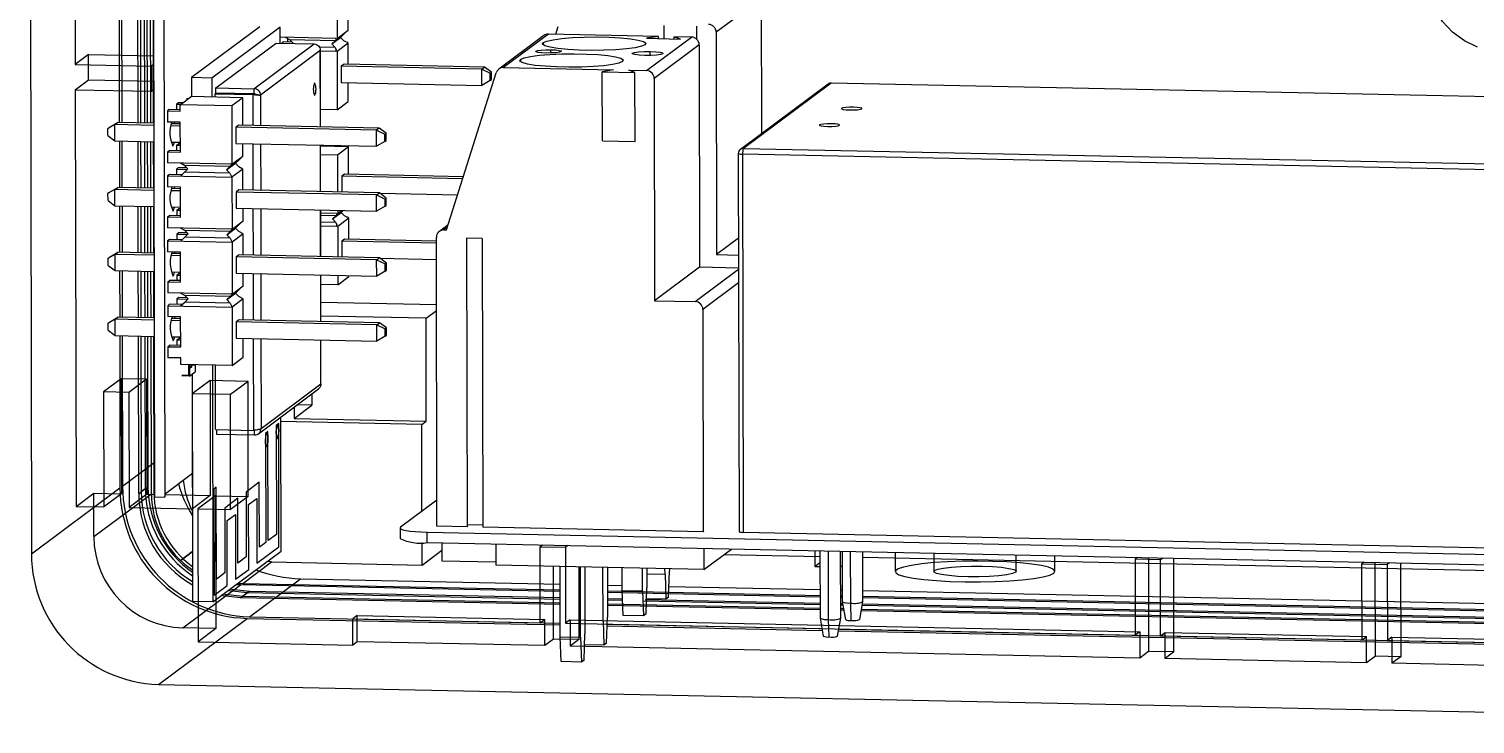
# Model space of a CAD drawing. Header units: millimetres. Extents: x -31.6 to 57.8, y -29 to 41.1.
# Drawn here: x -31.6 to 24.6, y -29 to -2 of the extents above; entities that cross this region are included whole.
import ezdxf

# ---------------------------------------------------------------- set-up
doc = ezdxf.new("R2010")
doc.units = ezdxf.units.MM

msp = doc.modelspace()

# ---------------------------------------------------------------- linework, layer by layer
at = {"color": 7, "linetype": 'Continuous', "lineweight": 25}
for p, q in [((-26.817, 35.33), (-26.716, -20.155)), ((-26.411, 35.321), (-26.311, -20.163)), ((-28.151, 34.723), (-28.078, -5.632)), ((-28.052, 34.787), (-27.979, -5.634)), ((-27.351, -5.647), (-27.423, 34.511)), ((-27.324, 34.574), (-27.252, -5.649)), ((-27.093, -5.652), (-27.165, 34.703)), ((-27.067, 34.766), (-26.994, -5.654)), ((-26.858, -5.657), (-26.931, 34.5)), ((-26.832, 34.564), (-26.759, -5.659)), ((-31.588, 32.162), (-31.489, -22.374)), ((-29.801, 4.064), (-29.788, -3.377)), ((-19.627, -0.1), (-19.623, -2.367)), ((-3.153, -0.825), (-4.9, -2.127)), ((-3.153, -0.825), (-3.144, -6.064)), ((-19.195, -2.048), (-19.196, -1.561)), ((-22.623, -1.916), (-25.27, -3.888)), ((-21.835, -1.932), (-24.482, -3.905)), ((-21.834, -2.547), (-21.835, -1.932)), ((-19.623, -2.367), (-19.195, -2.048)), ((-19.488, -2.327), (-19.36, -2.201)), ((-19.36, -2.201), (-19.263, -2.111)), ((-19.245, -2.098), (-19.263, -2.111)), ((-19.245, -2.098), (-19.195, -2.048)), ((-11.418, -2.199), (-13.164, -3.5)), ((-7.146, -2.288), (-11.418, -2.199)), ((-11.133, -2.205), (-11.039, -1.909)), ((-6.918, -2.374), (-6.919, -1.866)), ((-5.648, -2.405), (-5.649, -1.893)), ((-4.9, -2.127), (-4.884, -10.753)), ((-24.326, -4.285), (-21.989, -2.544)), ((-22.849, -4.316), (-20.511, -2.574)), ((-21.989, -2.544), (-20.511, -2.574)), ((-19.673, -2.366), (-21.835, -2.321)), ((-21.696, -2.5), (-21.761, -2.548)), ((-21.372, -2.507), (-21.696, -2.5)), ((-21.459, -2.418), (-21.625, -2.325)), ((-21.53, -2.503), (-21.53, -2.378)), ((-19.701, -2.455), (-21.459, -2.418)), ((-21.33, -2.55), (-21.459, -2.418)), ((-21.338, -2.557), (-21.33, -2.55)), ((-19.7, -2.713), (-20.313, -2.7)), ((-20.264, -5.795), (-20.27, -2.776)), ((-19.829, -2.581), (-19.488, -2.327)), ((-19.701, -2.455), (-19.829, -2.581)), ((-19.829, -2.581), (-19.7, -2.713)), ((-19.655, -2.403), (-19.701, -2.455)), ((-19.7, -2.713), (-19.654, -2.806)), ((-19.673, -2.366), (-19.673, -2.416)), ((-19.623, -2.367), (-19.673, -2.416)), ((-19.655, -2.403), (-19.673, -2.416)), ((-19.672, -2.819), (-19.654, -2.806)), ((-19.194, -2.552), (-19.622, -2.871)), ((-19.36, -2.459), (-19.488, -2.327)), ((-19.262, -2.514), (-19.36, -2.459)), ((-19.262, -2.514), (-19.244, -2.501)), ((-19.194, -2.552), (-19.244, -2.501)), ((-19.193, -3.367), (-19.194, -2.552)), ((-11.597, -2.256), (-13.343, -3.557)), ((-11.622, -2.529), (-11.622, -2.619)), ((-11.322, -2.932), (-11.322, -2.804)), ((-7.146, -2.288), (-7.607, -2.36)), ((-7.607, -2.36), (-6.287, -2.388)), ((-7.602, -3.616), (-5.856, -2.315)), ((-5.56, -2.619), (-7.306, -3.92)), ((-7.146, -2.37), (-7.146, -2.288)), ((-5.856, -2.315), (-6.535, -2.301)), ((-6.287, -2.388), (-6.535, -2.301)), ((-6.535, -2.382), (-6.535, -2.301)), ((-5.56, -2.619), (-5.544, -11.245)), ((-29.272, -2.993), (-29.788, -3.377)), ((-29.272, -2.993), (-26.747, -3.045)), ((-29.271, -3.984), (-29.272, -2.993)), ((-20.273, -2.834), (-22.593, -4.563)), ((-20.268, -5.795), (-20.273, -2.834)), ((-19.672, -2.87), (-20.269, -2.857)), ((-19.672, -2.819), (-19.622, -2.871)), ((-19.672, -2.819), (-19.672, -2.87)), ((-19.622, -2.871), (-19.618, -5.137)), ((-19.352, -3.363), (-19.461, -3.445)), ((-13.897, -3.477), (-19.352, -3.363)), ((-12.495, -3.18), (-12.495, -3.27)), ((-7.463, -3.025), (-7.463, -2.871)), ((-29.788, -3.377), (-26.833, -3.438)), ((-26.747, -3.374), (-26.833, -3.438)), ((-26.833, -3.438), (-26.831, -4.43)), ((-24.482, -3.905), (-25.27, -3.888)), ((-25.27, -3.888), (-25.269, -4.624)), ((-24.482, -3.905), (-24.481, -4.64)), ((-14.006, -3.558), (-19.461, -3.445)), ((-19.461, -3.445), (-19.46, -4.074)), ((-15.373, -9.8), (-13.445, -3.702)), ((-14.006, -3.558), (-13.897, -3.477)), ((-14.006, -3.558), (-13.676, -3.717)), ((-14.005, -4.188), (-14.006, -3.558)), ((-13.627, -3.68), (-13.897, -3.477)), ((-13.676, -3.717), (-13.627, -3.68)), ((-13.675, -3.997), (-13.676, -3.717)), ((-13.626, -3.961), (-13.627, -3.68)), ((-13.164, -3.5), (-8.883, -3.59)), ((-8.883, -3.59), (-9.326, -3.659)), ((-9.326, -3.659), (-8.055, -3.686)), ((-9.321, -6.337), (-9.326, -3.659)), ((-8.291, -3.602), (-7.602, -3.616)), ((-8.055, -3.686), (-8.291, -3.602)), ((-8.05, -6.363), (-8.055, -3.686)), ((-7.306, -3.92), (-7.29, -12.546)), ((-29.271, -3.984), (-29.786, -4.368)), ((-29.786, -4.368), (-29.757, -20.527)), ((-26.831, -4.43), (-29.786, -4.368)), ((-26.746, -4.037), (-29.271, -3.984)), ((-26.745, -4.366), (-26.831, -4.43)), ((-24.326, -4.484), (-24.36, -4.51)), ((-24.326, -4.285), (-22.849, -4.316)), ((-24.326, -4.484), (-24.326, -4.285)), ((-22.848, -4.515), (-24.326, -4.484)), ((-22.848, -4.514), (-24.326, -4.484)), ((-22.849, -4.316), (-22.848, -4.514)), ((-19.46, -4.074), (-14.005, -4.188)), ((-19.19, -4.819), (-19.191, -4.08)), ((-13.675, -3.997), (-14.005, -4.188)), ((-13.675, -3.997), (-13.626, -3.961)), ((-0.557, -4.136), (-3.96, -6.672)), ((-0.438, -4.098), (-3.841, -6.634)), ((-0.433, -4.096), (-0.438, -4.098)), ((32.662, -4.788), (-0.438, -4.098)), ((32.667, -4.787), (-0.433, -4.096)), ((-25.784, -4.862), (-25.858, -4.917)), ((-25.858, -4.917), (-25.682, -4.921)), ((-25.858, -4.917), (-25.857, -5.131)), ((-25.608, -4.865), (-25.784, -4.862)), ((-25.711, -4.942), (-25.284, -4.623)), ((-23.71, -4.984), (-25.711, -4.942)), ((-25.711, -5.191), (-25.711, -4.942)), ((-25.397, -4.708), (-25.466, -4.706)), ((-23.282, -4.665), (-25.284, -4.623)), ((-24.36, -4.51), (-22.883, -4.541)), ((-24.36, -4.643), (-24.36, -4.51)), ((-23.282, -4.665), (-23.71, -4.984)), ((-23.71, -4.984), (-23.705, -7.251)), ((-23.28, -5.732), (-23.282, -4.665)), ((-22.883, -4.541), (-22.848, -4.515)), ((-22.881, -5.74), (-22.883, -4.541)), ((-22.645, -4.562), (-22.593, -4.563)), ((-22.593, -4.563), (-22.591, -5.746)), ((-19.618, -5.137), (-19.19, -4.819)), ((-26.137, -5.125), (-26.211, -5.181)), ((-26.211, -5.181), (-26.211, -5.609)), ((-26.211, -5.181), (-25.711, -5.191)), ((-25.71, -5.619), (-26.211, -5.609)), ((-25.711, -5.134), (-26.137, -5.125)), ((-19.618, -5.137), (-20.265, -5.124)), ((-28.253, -5.712), (-28.522, -5.857)), ((-28.522, -5.857), (-28.474, -5.821)), ((-28.522, -6.138), (-28.522, -5.857)), ((-28.522, -6.138), (-28.252, -6.341)), ((-28.474, -5.821), (-28.144, -5.63)), ((-28.253, -5.712), (-28.144, -5.63)), ((-26.742, -5.743), (-28.253, -5.712)), ((-28.252, -6.341), (-28.253, -5.712)), ((-26.743, -5.659), (-28.144, -5.63)), ((-25.71, -5.765), (-26.063, -5.757)), ((-25.71, -5.681), (-26.05, -5.674)), ((-25.708, -6.784), (-25.71, -5.619)), ((-23.439, -5.728), (-23.549, -5.81)), ((-18.094, -5.923), (-23.549, -5.81)), ((-23.549, -5.81), (-23.547, -6.439)), ((-17.985, -5.842), (-23.439, -5.728)), ((-17.985, -5.842), (-18.094, -5.923)), ((-18.094, -5.923), (-17.763, -6.082)), ((-18.093, -6.553), (-18.094, -5.923)), ((-17.714, -6.045), (-17.985, -5.842)), ((-17.763, -6.082), (-17.714, -6.045)), ((-17.762, -6.362), (-17.763, -6.082)), ((-17.714, -6.326), (-17.714, -6.045)), ((-28.252, -6.341), (-26.741, -6.373)), ((-28.076, -6.345), (-28.073, -8.15)), ((-27.978, -6.347), (-27.974, -8.152)), ((-27.346, -8.165), (-27.349, -6.36)), ((-27.251, -6.362), (-27.247, -8.167)), ((-27.088, -8.171), (-27.091, -6.365)), ((-26.992, -6.368), (-26.989, -8.173)), ((-26.854, -8.176), (-26.857, -6.37)), ((-26.758, -6.372), (-26.755, -8.178)), ((-26.208, -6.773), (-26.134, -6.718)), ((-25.708, -6.727), (-26.134, -6.718)), ((-26.065, -6.387), (-25.709, -6.394)), ((-26.018, -6.537), (-25.995, -6.537)), ((-25.855, -6.51), (-25.781, -6.455)), ((-25.855, -6.51), (-25.709, -6.513)), ((-25.855, -6.51), (-25.854, -6.724)), ((-25.709, -6.456), (-25.781, -6.455)), ((-23.547, -6.439), (-18.093, -6.553)), ((-23.278, -6.932), (-23.279, -6.445)), ((-22.876, -8.259), (-22.879, -6.453)), ((-22.59, -6.459), (-22.587, -8.265)), ((-20.263, -8.313), (-20.267, -6.508)), ((-20.26, -8.313), (-20.263, -6.508)), ((-19.174, -6.572), (-20.263, -6.549)), ((-19.174, -6.572), (-19.601, -6.891)), ((-19.172, -7.638), (-19.174, -6.572)), ((-17.762, -6.362), (-18.093, -6.553)), ((-17.762, -6.362), (-17.714, -6.326)), ((-9.321, -6.337), (-8.05, -6.363)), ((-3.841, -6.634), (29.259, -7.324)), ((-26.208, -6.773), (-26.208, -7.199)), ((-26.208, -6.773), (-25.708, -6.784)), ((-23.705, -7.251), (-26.208, -7.199)), ((-25.541, -7.302), (-25.707, -7.209)), ((-23.912, -7.465), (-23.571, -7.211)), ((-23.705, -7.251), (-23.784, -7.338)), ((-23.705, -7.251), (-23.278, -6.932)), ((-23.571, -7.211), (-23.443, -7.085)), ((-23.443, -7.343), (-23.571, -7.211)), ((-23.443, -7.085), (-23.278, -6.932)), ((-19.601, -6.891), (-20.262, -6.877)), ((-19.601, -6.891), (-19.599, -8.327)), ((-4.04, -6.833), (-4.014, -21.508)), ((29.225, -7.548), (-3.875, -6.858)), ((-3.875, -6.858), (-3.848, -21.533)), ((-26.133, -7.647), (-26.207, -7.702)), ((-26.207, -7.702), (-23.705, -7.754)), ((-26.207, -7.702), (-26.206, -8.127)), ((-25.646, -7.657), (-26.133, -7.647)), ((-25.779, -7.383), (-25.853, -7.439)), ((-25.853, -7.439), (-25.427, -7.448)), ((-25.853, -7.439), (-25.853, -7.653)), ((-25.455, -7.39), (-25.779, -7.383)), ((-25.706, -7.713), (-25.541, -7.56)), ((-23.784, -7.338), (-25.541, -7.302)), ((-25.413, -7.433), (-25.541, -7.302)), ((-25.541, -7.56), (-25.413, -7.433)), ((-23.783, -7.596), (-25.541, -7.56)), ((-23.784, -7.338), (-23.912, -7.465)), ((-23.912, -7.465), (-23.783, -7.596)), ((-23.783, -7.596), (-23.705, -7.754)), ((-23.277, -7.436), (-23.705, -7.754)), ((-23.705, -7.754), (-23.701, -9.769)), ((-23.277, -7.436), (-23.443, -7.343)), ((-23.275, -8.25), (-23.277, -7.436)), ((-19.331, -7.635), (-19.44, -7.716)), ((-14.745, -7.814), (-19.44, -7.716)), ((-19.44, -7.716), (-19.439, -8.33)), ((-14.719, -7.731), (-19.331, -7.635)), ((-28.248, -8.23), (-28.518, -8.376)), ((-28.518, -8.376), (-28.469, -8.34)), ((-28.517, -8.656), (-28.518, -8.376)), ((-28.469, -8.34), (-28.139, -8.149)), ((-28.248, -8.23), (-28.139, -8.149)), ((-26.738, -8.262), (-28.248, -8.23)), ((-28.247, -8.86), (-28.248, -8.23)), ((-26.738, -8.178), (-28.139, -8.149)), ((-25.706, -8.138), (-26.206, -8.127)), ((-25.705, -8.283), (-26.059, -8.276)), ((-25.705, -8.2), (-26.046, -8.192)), ((-25.703, -9.302), (-25.706, -8.138)), ((-23.435, -8.247), (-23.544, -8.328)), ((-18.089, -8.442), (-23.544, -8.328)), ((-23.544, -8.328), (-23.543, -8.958)), ((-17.98, -8.361), (-23.435, -8.247)), ((-18.089, -8.442), (-17.98, -8.361)), ((-17.71, -8.564), (-17.98, -8.361)), ((-17.959, -8.377), (-14.943, -8.44)), ((-28.517, -8.656), (-28.247, -8.86)), ((-28.247, -8.86), (-26.737, -8.891)), ((-28.072, -8.863), (-28.069, -10.669)), ((-27.973, -8.865), (-27.97, -10.671)), ((-27.342, -10.684), (-27.345, -8.879)), ((-27.246, -8.881), (-27.243, -10.686)), ((-27.084, -10.689), (-27.087, -8.884)), ((-26.988, -8.886), (-26.985, -10.691)), ((-26.849, -10.694), (-26.852, -8.889)), ((-26.754, -8.891), (-26.75, -10.696)), ((-26.061, -8.905), (-25.704, -8.913)), ((-25.85, -9.028), (-25.776, -8.973)), ((-25.704, -8.975), (-25.776, -8.973)), ((-23.543, -8.958), (-18.088, -9.072)), ((-23.273, -9.45), (-23.274, -8.964)), ((-22.872, -10.777), (-22.875, -8.972)), ((-22.585, -8.978), (-22.582, -10.783)), ((-18.089, -8.442), (-17.758, -8.6)), ((-18.088, -9.072), (-18.089, -8.442)), ((-17.758, -8.881), (-18.088, -9.072)), ((-17.758, -8.6), (-17.71, -8.564)), ((-17.758, -8.881), (-17.758, -8.6)), ((-17.758, -8.881), (-17.709, -8.845)), ((-17.709, -8.845), (-17.71, -8.564)), ((-26.204, -9.292), (-26.13, -9.237)), ((-26.204, -9.292), (-26.203, -9.717)), ((-26.204, -9.292), (-25.703, -9.302)), ((-25.704, -9.246), (-26.13, -9.237)), ((-26.013, -9.055), (-25.99, -9.056)), ((-25.85, -9.028), (-25.704, -9.032)), ((-25.85, -9.028), (-25.85, -9.243)), ((-23.701, -9.769), (-23.273, -9.45)), ((-23.439, -9.603), (-23.273, -9.45)), ((-20.259, -10.832), (-20.262, -9.026)), ((-20.255, -10.832), (-20.258, -9.026)), ((-19.647, -9.156), (-20.258, -9.144)), ((-19.676, -9.245), (-20.258, -9.233)), ((-19.675, -9.503), (-20.258, -9.491)), ((-19.804, -9.371), (-19.463, -9.118)), ((-19.676, -9.245), (-19.804, -9.371)), ((-19.804, -9.371), (-19.675, -9.503)), ((-19.629, -9.193), (-19.676, -9.245)), ((-19.675, -9.503), (-19.629, -9.596)), ((-19.647, -9.156), (-19.647, -9.207)), ((-19.597, -9.157), (-19.647, -9.207)), ((-19.629, -9.193), (-19.647, -9.207)), ((-19.598, -9.04), (-19.597, -9.157)), ((-19.597, -9.157), (-19.444, -9.043)), ((-19.169, -9.342), (-19.596, -9.661)), ((-19.463, -9.118), (-19.389, -9.045)), ((-19.335, -9.249), (-19.463, -9.118)), ((-19.237, -9.304), (-19.335, -9.249)), ((-19.237, -9.304), (-19.219, -9.291)), ((-19.169, -9.342), (-19.219, -9.291)), ((-19.167, -10.157), (-19.169, -9.342)), ((-23.701, -9.769), (-26.203, -9.717)), ((-25.774, -9.902), (-25.849, -9.957)), ((-25.849, -9.957), (-25.423, -9.966)), ((-25.849, -9.957), (-25.848, -10.171)), ((-25.451, -9.909), (-25.774, -9.902)), ((-25.537, -9.82), (-25.703, -9.727)), ((-25.702, -10.231), (-25.536, -10.078)), ((-23.779, -9.857), (-25.537, -9.82)), ((-25.408, -9.952), (-25.537, -9.82)), ((-25.536, -10.078), (-25.408, -9.952)), ((-23.779, -10.115), (-25.536, -10.078)), ((-23.907, -9.983), (-23.567, -9.73)), ((-23.779, -9.857), (-23.907, -9.983)), ((-23.907, -9.983), (-23.779, -10.115)), ((-23.701, -9.769), (-23.779, -9.857)), ((-23.272, -9.954), (-23.7, -10.273)), ((-23.567, -9.73), (-23.439, -9.603)), ((-23.438, -9.861), (-23.567, -9.73)), ((-23.272, -9.954), (-23.438, -9.861)), ((-23.271, -10.769), (-23.272, -9.954)), ((-19.647, -9.66), (-20.257, -9.647)), ((-19.647, -9.61), (-19.629, -9.596)), ((-19.647, -9.61), (-19.596, -9.661)), ((-19.647, -9.61), (-19.647, -9.66)), ((-19.596, -9.661), (-19.594, -10.845)), ((-15.746, -21.294), (-15.766, -10.089)), ((-15.31, -9.601), (-15.65, -9.855)), ((-15.342, -9.701), (-15.471, -9.798)), ((-15.471, -9.798), (-15.373, -9.8)), ((-28.465, -10.858), (-28.134, -10.667)), ((-28.244, -10.749), (-28.134, -10.667)), ((-26.733, -10.697), (-28.134, -10.667)), ((-26.128, -10.165), (-26.202, -10.221)), ((-26.202, -10.221), (-23.7, -10.273)), ((-26.202, -10.221), (-26.201, -10.646)), ((-25.701, -10.656), (-26.201, -10.646)), ((-25.642, -10.176), (-26.128, -10.165)), ((-25.699, -11.821), (-25.701, -10.656)), ((-23.779, -10.115), (-23.7, -10.273)), ((-23.7, -10.273), (-23.696, -12.288)), ((-19.327, -10.154), (-19.436, -10.235)), ((-15.766, -10.311), (-19.436, -10.235)), ((-19.436, -10.235), (-19.435, -10.849)), ((-15.766, -10.228), (-19.327, -10.154)), ((-13.983, -10.126), (-14.594, -10.114)), ((-14.594, -10.114), (-14.574, -21.318)), ((-13.983, -10.126), (-13.963, -21.331)), ((-4.034, -10.12), (-4.884, -10.753)), ((-28.244, -10.749), (-28.513, -10.894)), ((-28.513, -10.894), (-28.465, -10.858)), ((-28.513, -11.175), (-28.513, -10.894)), ((-28.513, -11.175), (-28.242, -11.378)), ((-26.733, -10.78), (-28.244, -10.749)), ((-28.242, -11.378), (-28.244, -10.749)), ((-25.701, -10.802), (-26.054, -10.794)), ((-25.701, -10.718), (-26.041, -10.711)), ((-23.43, -10.765), (-23.539, -10.847)), ((-18.085, -10.961), (-23.539, -10.847)), ((-23.539, -10.847), (-23.538, -11.476)), ((-17.976, -10.879), (-23.43, -10.765)), ((-18.085, -10.961), (-17.976, -10.879)), ((-18.085, -10.961), (-17.754, -11.119)), ((-18.084, -11.59), (-18.085, -10.961)), ((-17.705, -11.083), (-17.976, -10.879)), ((-17.954, -10.895), (-15.765, -10.941)), ((-17.754, -11.119), (-17.705, -11.083)), ((-17.753, -11.399), (-17.754, -11.119)), ((-17.705, -11.363), (-17.705, -11.083)), ((-4.884, -10.753), (-4.033, -10.771)), ((-28.242, -11.378), (-26.732, -11.41)), ((-28.067, -11.382), (-28.064, -13.187)), ((-27.969, -11.384), (-27.965, -13.189)), ((-27.337, -13.202), (-27.34, -11.397)), ((-27.242, -11.399), (-27.238, -13.204)), ((-27.079, -13.208), (-27.082, -11.403)), ((-26.983, -11.405), (-26.98, -13.21)), ((-26.845, -13.213), (-26.848, -11.407)), ((-26.749, -11.409), (-26.746, -13.215)), ((-26.199, -11.811), (-26.125, -11.755)), ((-25.699, -11.764), (-26.125, -11.755)), ((-26.056, -11.424), (-25.7, -11.431)), ((-26.009, -11.574), (-25.986, -11.574)), ((-25.846, -11.547), (-25.772, -11.492)), ((-25.846, -11.547), (-25.699, -11.55)), ((-25.846, -11.547), (-25.845, -11.761)), ((-25.7, -11.493), (-25.772, -11.492)), ((-23.538, -11.476), (-18.084, -11.59)), ((-23.269, -11.969), (-23.269, -11.482)), ((-22.867, -13.296), (-22.87, -11.49)), ((-22.581, -11.496), (-22.578, -13.302)), ((-20.254, -13.35), (-20.258, -11.545)), ((-20.251, -13.35), (-20.254, -11.545)), ((-19.593, -11.559), (-19.592, -11.928)), ((-19.592, -11.928), (-19.165, -11.609)), ((-19.165, -11.609), (-19.165, -11.568)), ((-17.753, -11.399), (-18.084, -11.59)), ((-17.753, -11.399), (-17.705, -11.363)), ((-5.544, -11.245), (-7.29, -12.546)), ((-5.714, -12.579), (-4.032, -11.326)), ((-4.032, -11.277), (-5.544, -11.245)), ((-26.199, -11.811), (-26.199, -12.236)), ((-26.199, -11.811), (-25.699, -11.821)), ((-23.696, -12.288), (-26.199, -12.236)), ((-25.532, -12.339), (-25.698, -12.246)), ((-23.775, -12.376), (-25.532, -12.339)), ((-25.404, -12.471), (-25.532, -12.339)), ((-23.903, -12.502), (-23.562, -12.248)), ((-23.696, -12.288), (-23.775, -12.376)), ((-23.696, -12.288), (-23.269, -11.969)), ((-23.562, -12.248), (-23.434, -12.122)), ((-23.434, -12.38), (-23.562, -12.248)), ((-23.434, -12.122), (-23.269, -11.969)), ((-19.592, -11.928), (-20.253, -11.914)), ((-4.031, -11.849), (-5.418, -12.883)), ((-26.123, -12.684), (-26.198, -12.739)), ((-26.198, -12.739), (-23.695, -12.791)), ((-26.198, -12.739), (-26.197, -13.164)), ((-25.637, -12.694), (-26.123, -12.684)), ((-25.77, -12.42), (-25.844, -12.476)), ((-25.844, -12.476), (-25.418, -12.485)), ((-25.844, -12.476), (-25.844, -12.69)), ((-25.446, -12.427), (-25.77, -12.42)), ((-25.697, -12.75), (-25.532, -12.597)), ((-25.532, -12.597), (-25.404, -12.471)), ((-23.774, -12.634), (-25.532, -12.597)), ((-23.775, -12.376), (-23.903, -12.502)), ((-23.903, -12.502), (-23.774, -12.634)), ((-23.774, -12.634), (-23.695, -12.791)), ((-23.268, -12.473), (-23.695, -12.791)), ((-23.695, -12.791), (-23.691, -15.058)), ((-23.268, -12.473), (-23.434, -12.38)), ((-23.266, -13.287), (-23.268, -12.473)), ((-15.762, -12.708), (-20.252, -12.614)), ((-7.29, -12.546), (-5.714, -12.579)), ((-5.418, -12.883), (-5.402, -21.509)), ((-28.239, -13.267), (-28.509, -13.413)), ((-28.509, -13.413), (-28.46, -13.377)), ((-28.508, -13.694), (-28.509, -13.413)), ((-28.46, -13.377), (-28.13, -13.186)), ((-28.239, -13.267), (-28.13, -13.186)), ((-26.729, -13.299), (-28.239, -13.267)), ((-28.238, -13.897), (-28.239, -13.267)), ((-26.729, -13.215), (-28.13, -13.186)), ((-25.696, -13.175), (-26.197, -13.164)), ((-25.696, -13.32), (-26.05, -13.313)), ((-25.696, -13.237), (-26.037, -13.23)), ((-25.694, -14.34), (-25.696, -13.175)), ((-23.426, -13.284), (-23.535, -13.365)), ((-18.08, -13.479), (-23.535, -13.365)), ((-23.535, -13.365), (-23.534, -13.995)), ((-17.971, -13.398), (-23.426, -13.284)), ((-16.167, -13.226), (-20.251, -13.141)), ((-18.08, -13.479), (-17.971, -13.398)), ((-17.701, -13.601), (-17.971, -13.398)), ((-16.167, -13.226), (-15.761, -12.924)), ((-16.16, -17.221), (-16.167, -13.226)), ((-28.508, -13.694), (-28.238, -13.897)), ((-28.238, -13.897), (-26.728, -13.928)), ((-28.063, -13.901), (-28.052, -19.812)), ((-27.964, -13.903), (-27.953, -19.748)), ((-27.325, -20.025), (-27.336, -13.916)), ((-27.237, -13.918), (-27.226, -19.961)), ((-27.067, -19.833), (-27.078, -13.921)), ((-26.979, -13.923), (-26.968, -19.769)), ((-26.832, -20.035), (-26.843, -13.926)), ((-26.744, -13.928), (-26.734, -19.971)), ((-26.052, -13.942), (-25.695, -13.95)), ((-25.841, -14.066), (-25.767, -14.01)), ((-25.695, -14.012), (-25.767, -14.01)), ((-23.534, -13.995), (-18.079, -14.109)), ((-23.264, -14.739), (-23.265, -14.001)), ((-22.859, -17.578), (-22.866, -14.009)), ((-22.576, -14.015), (-22.57, -17.503)), ((-18.08, -13.479), (-17.749, -13.637)), ((-18.079, -14.109), (-18.08, -13.479)), ((-17.749, -13.918), (-18.079, -14.109)), ((-17.749, -13.637), (-17.701, -13.601)), ((-17.749, -13.918), (-17.749, -13.637)), ((-17.749, -13.918), (-17.7, -13.882)), ((-17.7, -13.882), (-17.701, -13.601)), ((-26.195, -14.329), (-26.121, -14.274)), ((-26.195, -14.329), (-26.194, -14.757)), ((-26.195, -14.329), (-25.694, -14.34)), ((-25.694, -14.283), (-26.121, -14.274)), ((-26.004, -14.092), (-25.981, -14.093)), ((-25.841, -14.066), (-25.695, -14.069)), ((-25.841, -14.066), (-25.841, -14.28)), ((-20.25, -15.773), (-20.253, -14.063)), ((-20.246, -15.82), (-20.249, -14.063)), ((-25.694, -14.768), (-26.194, -14.757)), ((-25.693, -15.016), (-25.694, -14.768)), ((-23.691, -15.058), (-25.693, -15.016)), ((-25.378, -15.439), (-25.379, -15.023)), ((-25.379, -15.171), (-25.31, -15.12)), ((-25.379, -15.122), (-25.349, -15.122)), ((-25.349, -15.024), (-25.349, -15.122)), ((-25.349, -15.122), (-25.22, -15.026)), ((-25.28, -15.121), (-25.349, -15.172)), ((-25.31, -15.12), (-25.31, -15.093)), ((-25.31, -15.12), (-25.28, -15.121)), ((-25.281, -15.071), (-25.28, -15.121)), ((-25.203, -15.063), (-25.203, -15.027)), ((-25.203, -15.041), (-25.185, -15.027)), ((-25.155, -15.028), (-25.203, -15.063)), ((-25.134, -15.028), (-25.134, -15.309)), ((-24.462, -15.042), (-24.445, -24.232)), ((-24.337, -17.548), (-24.341, -15.045)), ((-23.691, -15.058), (-23.264, -14.739)), ((-28.004, -15.575), (-28.691, -16.087)), ((-28.004, -15.575), (-27.996, -20.037)), ((-27.018, -15.595), (-28.004, -15.575)), ((-27.018, -15.595), (-27.706, -16.108)), ((-27.018, -15.595), (-27.01, -20.057)), ((-25.644, -15.434), (-25.378, -15.439)), ((-25.349, -15.469), (-25.644, -15.463)), ((-25.379, -15.171), (-25.349, -15.172)), ((-25.349, -15.172), (-25.349, -15.469)), ((-25.349, -15.469), (-25.134, -15.309)), ((-25.249, -15.395), (-25.233, -24.215)), ((-24.556, -15.647), (-25.243, -16.159)), ((-24.556, -15.647), (-24.548, -20.109)), ((-23.078, -15.678), (-24.556, -15.647)), ((-23.078, -15.678), (-23.765, -16.19)), ((-23.07, -20.14), (-23.078, -15.678)), ((-27.706, -16.108), (-28.691, -16.087)), ((-28.691, -16.087), (-28.683, -20.549)), ((-27.706, -16.108), (-27.698, -20.57)), ((-23.765, -16.19), (-25.243, -16.159)), ((-25.243, -16.159), (-25.235, -20.621)), ((-23.757, -20.652), (-23.765, -16.19)), ((-22.676, -17.705), (-20.338, -15.962)), ((-22.57, -17.503), (-20.25, -15.773)), ((-20.602, -16.159), (-20.602, -16.602)), ((-21.29, -16.672), (-21.289, -17.114)), ((-21.289, -17.114), (-20.602, -16.602)), ((-20.602, -16.602), (-21.18, -16.59)), ((-21.888, -17.312), (-21.985, -17.384)), ((-21.985, -17.384), (-21.977, -21.618)), ((-21.88, -22.101), (-21.888, -17.312)), ((-21.799, -22.259), (-21.808, -17.058)), ((-16.332, -17.349), (-21.808, -17.235)), ((-21.289, -17.114), (-16.16, -17.221)), ((-16.332, -17.349), (-16.16, -17.221)), ((-16.325, -20.719), (-16.332, -17.349)), ((-24.337, -17.548), (-22.859, -17.578)), ((-24.302, -17.548), (-24.302, -17.721)), ((-24.302, -17.721), (-22.824, -17.752)), ((-22.824, -17.752), (-22.825, -17.553)), ((-22.304, -17.622), (-22.401, -17.694)), ((-22.401, -17.694), (-22.393, -21.928)), ((-22.297, -21.856), (-22.304, -17.622)), ((-27.953, -19.748), (-26.719, -18.828)), ((-26.289, -20.021), (-25.242, -19.24)), ((-22.642, -19.591), (-23.154, -19.973)), ((-22.637, -22.11), (-22.642, -19.591)), ((-31.489, -22.374), (-28.052, -19.812)), ((-29.757, -20.527), (-29.07, -20.014)), ((-29.07, -20.014), (-27.996, -20.037)), ((-29.067, -21.7), (-29.07, -20.014)), ((-29.067, -21.7), (-26.832, -20.035)), ((-27.996, -20.037), (-28.683, -20.549)), ((-27.01, -20.057), (-27.698, -20.57)), ((-27.325, -20.025), (-27.067, -19.833)), ((-26.968, -19.769), (-27.226, -19.961)), ((-27.01, -20.057), (-26.717, -20.064)), ((-26.734, -19.971), (-26.717, -19.959)), ((-26.716, -20.155), (-26.311, -20.163)), ((-26.311, -20.163), (-26.289, -20.021)), ((-26.297, -20.072), (-24.548, -20.109)), ((-24.548, -20.109), (-25.235, -20.621)), ((-24.341, -20.113), (-25.028, -20.625)), ((-24.311, -19.782), (-24.407, -19.854)), ((-24.407, -19.854), (-24.399, -23.979)), ((-24.341, -20.113), (-24.332, -25.269)), ((-24.341, -20.113), (-23.07, -20.14)), ((-24.304, -23.352), (-24.311, -19.782)), ((-23.473, -20.211), (-23.986, -20.593)), ((-23.07, -20.14), (-23.757, -20.652)), ((-23.469, -22.73), (-23.473, -20.211)), ((-23.154, -19.973), (-23.149, -22.491)), ((-29.757, -20.527), (-28.683, -20.549)), ((-27.698, -20.57), (-25.235, -20.621)), ((-25.028, -20.625), (-23.757, -20.652)), ((-25.028, -20.625), (-25.019, -25.781)), ((-23.986, -20.593), (-23.981, -23.111)), ((-23.056, -20.456), (-22.737, -20.218)), ((-23.052, -22.975), (-23.056, -20.456)), ((-22.737, -20.218), (-22.732, -22.737)), ((-15.748, -20.288), (-17.157, -21.338)), ((-23.888, -21.076), (-23.569, -20.838)), ((-23.884, -23.595), (-23.888, -21.076)), ((-23.569, -20.838), (-23.564, -23.357)), ((-14.574, -21.318), (-15.746, -21.294)), ((-14.574, -21.236), (-13.963, -21.249)), ((-5.402, -21.509), (-13.963, -21.331)), ((-21.977, -21.618), (-22.297, -21.856)), ((-17.176, -21.367), (-17.175, -21.775)), ((-16.124, -21.527), (48.362, -22.872)), ((-16.124, -21.935), (-16.124, -21.527)), ((-5.382, -21.494), (-5.402, -21.509)), ((-3.848, -21.533), (29.252, -22.223)), ((-25.68, -22.608), (-25.237, -22.277)), ((-25.68, -22.607), (-25.237, -22.277)), ((-25.237, -22.278), (-25.68, -22.608)), ((-24.445, -24.232), (-21.799, -22.259)), ((-22.732, -22.737), (-21.88, -22.101)), ((-22.393, -21.928), (-22.637, -22.11)), ((-16.322, -22.803), (-16.323, -21.929)), ((-16.322, -22.803), (-15.552, -22.229)), ((-16.124, -21.935), (48.362, -23.28)), ((-15.552, -21.947), (-15.551, -22.638)), ((-13.459, -21.991), (-13.457, -22.813)), ((-11.65, -22.028), (-11.736, -22.092)), ((-11.736, -22.092), (-10.751, -22.113)), ((-11.731, -25.042), (-11.736, -22.092)), ((-10.665, -22.049), (-10.751, -22.113)), ((-10.751, -22.113), (-10.745, -25.063)), ((-5.381, -22.159), (-5.379, -22.981)), ((-5.379, -22.981), (-4.306, -22.182)), ((-4.585, -22.389), (-0.87, -22.467)), ((-1.07, -22.249), (-1.069, -22.858)), ((-0.87, -22.253), (-0.866, -24.867)), ((-0.534, -24.918), (-0.539, -22.26)), ((-0.066, -24.866), (-0.07, -22.27)), ((-0.01, -22.271), (-0.006, -24.227)), ((0.325, -24.277), (0.321, -22.278)), ((0.794, -24.225), (0.79, -22.288)), ((2.053, -22.314), (2.054, -23.059)), ((3.553, -22.345), (3.554, -23.056)), ((6.754, -23.05), (6.753, -22.412)), ((8.254, -23.048), (8.253, -22.444)), ((-25.68, -22.607), (-25.68, -22.608)), ((-25.68, -22.608), (-25.68, -22.608)), ((-23.564, -23.357), (-23.052, -22.975)), ((-23.149, -22.491), (-23.469, -22.73)), ((-23.279, -23.514), (-22.162, -22.681)), ((-22.162, -22.681), (-22.352, -22.672)), ((-22.162, -22.681), (-16.322, -22.803)), ((-15.551, -22.638), (-13.457, -22.681)), ((-5.379, -22.981), (-13.457, -22.813)), ((-11.213, -25.674), (-11.218, -22.86)), ((-10.954, -25.587), (-10.959, -22.865)), ((-10.233, -22.88), (-10.228, -25.695)), ((-10.166, -25.603), (-10.171, -22.881)), ((-9.999, -22.885), (-9.995, -25.475)), ((-9.293, -24.953), (-9.297, -22.9)), ((-9.125, -22.903), (-9.121, -24.824)), ((-8.548, -23.794), (-8.55, -22.915)), ((-7.76, -23.81), (-7.762, -22.932)), ((-7.59, -22.935), (-7.588, -23.682)), ((-6.887, -23.159), (-6.888, -22.95)), ((-6.715, -22.953), (-6.715, -23.031)), ((-1.069, -22.858), (-0.869, -22.709)), ((-1.069, -22.858), (-0.869, -22.862)), ((-0.069, -22.867), (-0.009, -22.822)), ((0.791, -22.501), (27.198, -23.052)), ((11.454, -22.51), (11.368, -22.574)), ((12.353, -22.595), (11.368, -22.574)), ((11.368, -22.574), (11.373, -25.524)), ((11.884, -22.519), (11.89, -26.156)), ((12.439, -22.531), (12.353, -22.595)), ((12.358, -25.545), (12.353, -22.595)), ((12.875, -26.177), (12.869, -22.54)), ((20.263, -22.694), (20.177, -22.758)), ((20.177, -22.758), (21.162, -22.779)), ((20.183, -25.708), (20.177, -22.758)), ((20.7, -26.34), (20.693, -22.703)), ((21.248, -22.715), (21.162, -22.779)), ((21.162, -22.779), (21.168, -25.728)), ((21.678, -22.724), (21.685, -26.361)), ((-25.612, -25.242), (-23.378, -23.577)), ((-23.981, -23.111), (-24.304, -23.352)), ((-23.378, -23.577), (-23.556, -23.569)), ((-23.469, -23.504), (-23.279, -23.514)), ((-10.958, -23.836), (-23.378, -23.577)), ((-23.279, -23.514), (-10.958, -23.771)), ((-23.019, -24.809), (-21.042, -23.336)), ((-21.042, -23.336), (-10.958, -23.546)), ((-9.124, -23.584), (-8.549, -23.596)), ((-7.589, -23.145), (-6.887, -23.159)), ((-6.887, -23.159), (-6.851, -24.125)), ((-6.748, -24.048), (-6.715, -23.031)), ((-24.399, -23.979), (-23.884, -23.595)), ((-23.377, -24.073), (-23.119, -23.881)), ((-10.957, -24.332), (-23.377, -24.073)), ((-23.021, -23.817), (-23.278, -24.009)), ((-23.278, -24.009), (-10.957, -24.266)), ((-10.957, -24.135), (-23.119, -23.881)), ((-23.021, -23.817), (-10.957, -24.069)), ((-9.123, -23.809), (-0.867, -23.981)), ((-0.867, -24.047), (-9.123, -23.875)), ((-9.123, -24.107), (-8.536, -24.119)), ((-8.548, -23.794), (-7.76, -23.81)), ((-8.512, -24.76), (-8.548, -23.794)), ((-7.76, -23.81), (-7.724, -24.776)), ((-7.652, -24.138), (-0.867, -24.279)), ((-7.621, -24.699), (-7.588, -23.682)), ((-6.851, -24.125), (-7.602, -24.11)), ((-6.748, -24.048), (-6.851, -24.125)), ((-6.735, -23.634), (-0.868, -23.757)), ((-0.068, -23.773), (-0.007, -23.775)), ((-0.067, -23.998), (-0.007, -23.999)), ((-0.007, -24.065), (-0.067, -24.064)), ((0.793, -23.791), (27.2, -24.342)), ((0.793, -24.016), (27.2, -24.566)), ((27.2, -24.632), (0.793, -24.081)), ((-24.445, -24.232), (-25.233, -24.215)), ((-8.534, -24.185), (-9.123, -24.173)), ((-9.122, -24.305), (-0.866, -24.477)), ((-0.866, -24.543), (-9.122, -24.37)), ((-0.867, -24.345), (-7.738, -24.202)), ((-7.621, -24.699), (-7.724, -24.776)), ((-0.067, -24.296), (0.006, -24.297)), ((0.018, -24.364), (-0.066, -24.362)), ((-0.066, -24.493), (0.042, -24.496)), ((0.054, -24.562), (-0.066, -24.559)), ((-0.006, -24.228), (0.119, -24.921)), ((0.347, -24.955), (0.325, -24.277)), ((0.672, -24.92), (0.794, -24.226)), ((27.201, -25.128), (0.732, -24.576)), ((0.744, -24.51), (27.201, -25.062)), ((27.201, -24.93), (0.767, -24.379)), ((0.778, -24.314), (27.201, -24.865)), ((-26.555, -27.434), (-23.118, -24.873)), ((-24.332, -25.269), (-25.612, -25.242)), ((-24.332, -25.269), (-25.019, -25.781)), ((-23.118, -24.873), (-10.955, -25.126)), ((-23.019, -24.809), (-10.955, -25.06)), ((-18.844, -24.762), (-19.016, -24.89)), ((-19.016, -24.89), (-11.731, -25.042)), ((-19.014, -25.907), (-19.016, -24.89)), ((-18.844, -24.762), (-11.559, -24.914)), ((-18.842, -25.779), (-18.844, -24.762)), ((-11.731, -25.042), (-11.559, -24.914)), ((-11.557, -25.931), (-11.559, -24.914)), ((-10.574, -24.935), (-10.745, -25.063)), ((-10.745, -25.063), (11.373, -25.524)), ((-10.574, -24.935), (11.545, -25.396)), ((-10.574, -24.935), (-10.572, -25.951)), ((-9.995, -24.938), (-9.293, -24.953)), ((-9.293, -24.953), (-9.257, -25.919)), ((-9.154, -25.842), (-9.121, -24.824)), ((-9.132, -25.164), (-0.781, -25.338)), ((-9.13, -25.098), (-0.793, -25.272)), ((-7.724, -24.776), (-8.512, -24.76)), ((-0.865, -24.868), (-0.741, -25.562)), ((-0.512, -25.596), (-0.534, -24.918)), ((-0.188, -25.561), (-0.066, -24.867)), ((-25.019, -25.781), (-19.014, -25.907)), ((-18.842, -25.779), (-19.014, -25.907)), ((-11.557, -25.931), (-18.842, -25.779)), ((-11.213, -25.674), (-11.557, -25.931)), ((-10.228, -25.695), (-11.213, -25.674)), ((-10.954, -25.587), (-10.166, -25.603)), ((-10.918, -26.553), (-10.954, -25.587)), ((-10.228, -25.695), (-10.572, -25.951)), ((-10.166, -25.603), (-10.13, -26.569)), ((-10.027, -26.492), (-9.995, -25.475)), ((-0.151, -25.352), (27.203, -25.922)), ((-0.139, -25.286), (27.203, -25.856)), ((11.545, -25.396), (11.373, -25.524)), ((11.545, -25.396), (11.547, -26.412)), ((12.358, -25.545), (12.53, -25.417)), ((12.358, -25.545), (20.183, -25.708)), ((12.532, -26.433), (12.53, -25.417)), ((12.53, -25.417), (20.354, -25.58)), ((20.183, -25.708), (20.354, -25.58)), ((20.356, -26.596), (20.354, -25.58)), ((21.339, -25.6), (21.168, -25.728)), ((21.168, -25.728), (39.688, -26.115)), ((21.339, -25.6), (39.86, -25.987)), ((21.339, -25.6), (21.341, -26.617)), ((11.547, -26.412), (-10.572, -25.951)), ((-9.257, -25.919), (-10.008, -25.903)), ((-9.154, -25.842), (-9.257, -25.919)), ((11.89, -26.156), (11.547, -26.412)), ((12.875, -26.177), (11.89, -26.156)), ((12.875, -26.177), (12.532, -26.433)), ((20.7, -26.34), (20.356, -26.596)), ((21.685, -26.361), (20.7, -26.34)), ((21.685, -26.361), (21.341, -26.617)), ((-10.13, -26.569), (-10.918, -26.553)), ((-10.027, -26.492), (-10.13, -26.569)), ((20.356, -26.596), (12.532, -26.433)), ((39.862, -27.003), (21.341, -26.617)), ((-26.555, -27.434), (47.329, -28.975))]:
    msp.add_line(p, q, dxfattribs=at)
at = {"color": 7, "linetype": 'Continuous', "lineweight": 25, "flags": 128}
for points in [[(24.667, -2.707), (24.156, -2.461), (23.698, -2.124), (23.309, -1.706), (23.005, -1.224), (22.795, -0.695), (22.687, -0.137), (22.686, 0.428), (22.792, 0.981), (23, 1.502), (23.303, 1.971), (23.689, 2.373), (24.147, 2.691), (24.657, 2.915)], [(-11.494, -2.932), (-11.676, -2.923), (-11.817, -2.906), (-11.896, -2.883), (-11.901, -2.858), (-11.83, -2.834), (-11.696, -2.815), (-11.517, -2.805), (-11.322, -2.804)], [(-7.662, -2.612), (-7.802, -2.672), (-8.049, -2.727), (-8.389, -2.772), (-8.801, -2.806), (-9.263, -2.826), (-9.746, -2.831), (-10.223, -2.821), (-10.667, -2.796), (-11.051, -2.759), (-11.353, -2.71), (-11.555, -2.653), (-11.647, -2.592), (-11.622, -2.529)], [(-11.622, -2.529), (-11.482, -2.469), (-11.234, -2.414), (-10.895, -2.369), (-10.482, -2.335), (-10.021, -2.315), (-9.537, -2.31), (-9.06, -2.32), (-8.616, -2.344), (-8.233, -2.382), (-7.93, -2.431), (-7.728, -2.487), (-7.636, -2.549), (-7.662, -2.612)], [(-11.322, -2.804), (-11.14, -2.813), (-10.999, -2.83), (-10.92, -2.853), (-10.916, -2.878), (-10.986, -2.902), (-11.121, -2.921), (-11.299, -2.931), (-11.494, -2.932)], [(-8.535, -3.262), (-8.675, -3.323), (-8.922, -3.377), (-9.262, -3.423), (-9.674, -3.456), (-10.136, -3.476), (-10.619, -3.482), (-11.096, -3.472), (-11.54, -3.447), (-11.924, -3.41), (-12.226, -3.361), (-12.429, -3.304), (-12.52, -3.243), (-12.495, -3.18)], [(-12.495, -3.18), (-12.355, -3.119), (-12.107, -3.065), (-11.768, -3.019), (-11.355, -2.986), (-10.894, -2.966), (-10.41, -2.961), (-9.933, -2.97), (-9.49, -2.995), (-9.106, -3.033), (-8.804, -3.081), (-8.601, -3.138), (-8.51, -3.2), (-8.535, -3.262)], [(-7.669, -3.025), (-7.888, -3.014), (-8.057, -2.994), (-8.152, -2.966), (-8.157, -2.936), (-8.073, -2.907), (-7.911, -2.885), (-7.697, -2.872), (-7.463, -2.871)], [(-7.463, -2.871), (-7.245, -2.882), (-7.075, -2.903), (-6.981, -2.93), (-6.975, -2.96), (-7.06, -2.989), (-7.221, -3.011), (-7.435, -3.024), (-7.669, -3.025)], [(0.428, -5.038), (0.272, -5.039), (0.129, -5.047), (0.021, -5.062), (-0.035, -5.081), (-0.031, -5.101), (0.032, -5.119), (0.145, -5.133), (0.29, -5.14)], [(0.428, -5.038), (0.272, -5.039), (0.129, -5.047), (0.021, -5.062), (-0.035, -5.081), (-0.031, -5.101), (0.032, -5.119), (0.145, -5.133), (0.29, -5.14)], [(0.29, -5.14), (0.447, -5.139), (0.589, -5.131), (0.697, -5.116), (0.753, -5.097), (0.75, -5.077), (0.686, -5.059), (0.574, -5.045), (0.428, -5.038)], [(0.29, -5.14), (0.447, -5.139), (0.589, -5.131), (0.697, -5.116), (0.753, -5.097), (0.75, -5.077), (0.686, -5.059), (0.574, -5.045), (0.428, -5.038)], [(-25.926, -5.677), (-25.934, -5.628), (-25.937, -5.614)], [(-0.431, -5.678), (-0.587, -5.679), (-0.73, -5.687), (-0.838, -5.702), (-0.894, -5.721), (-0.89, -5.741), (-0.827, -5.76), (-0.714, -5.774), (-0.569, -5.781)], [(-0.431, -5.678), (-0.587, -5.679), (-0.73, -5.687), (-0.838, -5.702), (-0.894, -5.721), (-0.89, -5.741), (-0.827, -5.76), (-0.714, -5.774), (-0.569, -5.781)], [(-0.569, -5.781), (-0.413, -5.78), (-0.27, -5.771), (-0.162, -5.757), (-0.106, -5.738), (-0.11, -5.717), (-0.173, -5.699), (-0.286, -5.685), (-0.431, -5.678)], [(-0.569, -5.781), (-0.413, -5.78), (-0.27, -5.771), (-0.162, -5.757), (-0.106, -5.738), (-0.11, -5.717), (-0.173, -5.699), (-0.286, -5.685), (-0.431, -5.678)], [(-25.995, -6.537), (-25.961, -6.474), (-25.941, -6.389)], [(-25.921, -8.195), (-25.93, -8.146), (-25.933, -8.133)], [(-25.99, -9.056), (-25.957, -8.992), (-25.936, -8.908)], [(-25.917, -10.714), (-25.925, -10.665), (-25.928, -10.652)], [(-25.986, -11.574), (-25.952, -11.511), (-25.932, -11.427)], [(-25.912, -13.232), (-25.921, -13.183), (-25.923, -13.17)], [(-25.981, -14.093), (-25.948, -14.029), (-25.927, -13.945)], [(-21.937, -17.348), (-21.927, -17.346), (-21.918, -17.355), (-21.91, -17.375), (-21.902, -17.404), (-21.896, -17.442), (-21.892, -17.486), (-21.889, -17.536), (-21.888, -17.59)], [(-22.304, -17.9), (-22.307, -18.009), (-22.318, -18.107), (-22.333, -18.178), (-22.351, -18.213), (-22.37, -18.206), (-22.386, -18.157), (-22.396, -18.075), (-22.4, -17.971)], [(-22.352, -17.658), (-22.343, -17.656), (-22.334, -17.665), (-22.326, -17.685), (-22.318, -17.714), (-22.312, -17.751), (-22.308, -17.796), (-22.305, -17.846), (-22.304, -17.9)], [(-21.888, -17.59), (-21.891, -17.699), (-21.902, -17.797), (-21.917, -17.868), (-21.936, -17.903), (-21.954, -17.896), (-21.97, -17.847), (-21.98, -17.765), (-21.984, -17.661)], [(-17.157, -21.338), (-17.176, -21.371), (-17.145, -21.403), (-17.067, -21.433), (-16.945, -21.461), (-16.783, -21.485), (-16.586, -21.505), (-16.364, -21.519), (-16.124, -21.527)], [(-25.68, -22.608), (-25.68, -22.608), (-25.68, -22.608), (-25.68, -22.607), (-25.68, -22.607), (-25.68, -22.607), (-25.68, -22.607), (-25.68, -22.607), (-25.68, -22.607)], [(8.208, -23.117), (8.253, -23.041), (8.187, -22.965), (8.011, -22.892), (7.732, -22.825), (7.359, -22.767), (6.907, -22.719), (6.392, -22.682), (5.831, -22.66), (5.247, -22.651), (4.659, -22.657), (4.088, -22.678), (3.557, -22.711), (3.083, -22.758), (2.684, -22.815), (2.374, -22.88), (2.165, -22.952), (2.063, -23.028), (2.074, -23.104), (2.195, -23.179), (2.424, -23.249), (2.751, -23.312), (3.166, -23.365), (3.652, -23.408), (4.192, -23.437), (4.767, -23.453), (5.356, -23.454), (5.938, -23.441), (6.491, -23.414), (6.996, -23.373), (7.435, -23.321), (7.791, -23.26), (8.052, -23.191), (8.208, -23.117)], [(4.879, -23.258), (4.48, -23.243), (4.128, -23.214), (3.845, -23.175), (3.651, -23.127), (3.56, -23.075), (3.578, -23.02), (3.703, -22.968), (3.926, -22.922), (4.234, -22.885), (4.604, -22.859), (5.012, -22.847), (5.429, -22.848), (5.827, -22.864), (6.18, -22.892), (6.463, -22.932), (6.656, -22.979), (6.748, -23.032), (6.73, -23.086), (6.605, -23.138), (6.381, -23.184), (6.074, -23.221), (5.704, -23.247), (5.296, -23.26), (4.879, -23.258)], [(-23.377, -24.073), (-24.062, -23.999), (-24.117, -23.987)], [(-24.029, -23.921), (-23.963, -23.935), (-23.278, -24.009)], [(-23.119, -23.881), (-23.804, -23.806), (-23.859, -23.795)], [(-23.771, -23.729), (-23.705, -23.743), (-23.021, -23.817)]]:
    msp.add_lwpolyline(points, dxfattribs=at)
at = {"color": 7, "linetype": 'Continuous', "lineweight": 25}
for centre, radius, start, end in [((-11.424, -2.487), 0.289, 88.6969, 126.6317), ((-5.204, -2.127), 0.305, 0.1441, 88.412), ((-5.864, -2.619), 0.305, 0.1441, 88.412), ((-13.171, -3.788), 0.288, 88.6559, 162.5718), ((-7.61, -3.921), 0.305, 0.1441, 88.412), ((-19.945, -4.337), 0.601, 155.7565, 204.4501), ((-21.04, -4.339), 0.601, 335.7565, 24.4501), ((-0.437, -4.296), 0.2, 88.8052, 126.6953), ((-0.442, -4.29), 0.192, 88.6884, 126.6402), ((-24.995, -6.028), 1.121, 158.2213, 206.9783), ((-3.84, -6.832), 0.2, 126.6953, 180.1033), ((-3.845, -6.826), 0.192, 88.6884, 126.6402), ((-3.408, -6.814), 0.468, 157.3669, 185.3581), ((-3.917, -6.578), 0.283, 244.124, 278.5357), ((-24.991, -8.547), 1.121, 158.2213, 206.9783), ((-15.478, -10.087), 0.289, 88.7619, 180.5154), ((-24.986, -11.066), 1.121, 158.2213, 206.9783), ((-5.722, -12.884), 0.305, 0.1441, 88.412), ((-24.982, -13.584), 1.121, 158.2213, 206.9783), ((-21.322, -17.624), 0.673, 155.7565, 204.4501), ((-21.331, -17.6), 0.656, 157.3669, 185.3581), ((-22.55, -17.627), 0.673, 335.7565, 24.4501), ((-21.738, -17.934), 0.673, 155.7565, 204.4501), ((-21.747, -17.91), 0.656, 157.3669, 185.3581), ((-22.966, -17.937), 0.673, 335.7565, 24.4501), ((-20.882, -18.248), 5.097, 195.8981, 211.2521), ((-22.066, -19.126), 3.551, 186.1246, 206.6436), ((-22.979, -19.801), 5.073, 180.1246, 268.4315), ((-22.88, -19.737), 5.073, 180.1246, 268.4315), ((-23.25, -20.007), 4.075, 180.2428, 240.8508), ((-23.149, -19.942), 4.078, 180.2615, 239.2272), ((-22.992, -19.815), 4.075, 180.2448, 236.5987), ((-22.893, -19.751), 4.075, 180.2451, 234.9167), ((-23.266, -20.02), 3.566, 180.2478, 236.4765), ((-23.167, -19.956), 3.566, 180.2513, 234.5455), ((-25.514, -21.691), 3.553, 180.1441, 268.412), ((-16.39, -20.157), 1.798, 244.1238, 278.5347), ((-3.89, -21.253), 0.283, 244.124, 278.5357), ((-26.416, -22.363), 5.073, 180.1246, 268.4315), ((-20.934, -18.372), 4.965, 248.2772, 268.7489), ((0.241, -23.717), 0.566, 244.124, 278.5357), ((0.475, -23.49), 0.801, 259.212, 293.4375), ((-0.618, -24.357), 0.566, 244.124, 278.5357), ((-0.384, -24.13), 0.801, 259.212, 293.4375), ((0.291, -24.551), 0.408, 245.0634, 277.9956), ((0.439, -24.286), 0.676, 262.2284, 290.1347), ((-0.569, -25.191), 0.408, 245.0634, 277.9956), ((-0.42, -24.926), 0.676, 262.2284, 290.1347)]:
    msp.add_arc(centre, radius, start, end, dxfattribs=at)
for points in [[(-20.511, -2.574), (-20.48, -2.579), (-20.417, -2.589), (-20.337, -2.65), (-20.282, -2.734), (-20.276, -2.801), (-20.273, -2.834)], [(-22.593, -4.563), (-22.598, -4.531), (-22.607, -4.467), (-22.666, -4.385), (-22.75, -4.328), (-22.816, -4.32), (-22.849, -4.316)], [(-22.883, -4.541), (-22.85, -4.545), (-22.784, -4.554), (-22.693, -4.56), (-22.621, -4.563), (-22.603, -4.563), (-22.593, -4.563)], [(-22.79, -4.559), (-22.792, -4.553), (-22.795, -4.541), (-22.808, -4.526), (-22.827, -4.516), (-22.841, -4.515), (-22.848, -4.514)], [(-22.57, -17.503), (-22.579, -17.511), (-22.598, -17.527), (-22.669, -17.549), (-22.761, -17.567), (-22.826, -17.574), (-22.859, -17.578)], [(-22.824, -17.752), (-22.791, -17.748), (-22.725, -17.741), (-22.642, -17.684), (-22.583, -17.601), (-22.574, -17.536), (-22.57, -17.503)]]:
    msp.add_open_spline(points, degree=3, dxfattribs=at)
for points, knots in [([(-22.675, -4.56), (-22.686, -4.559), (-22.704, -4.558), (-22.734, -4.554), (-22.758, -4.55), (-22.78, -4.545), (-22.8, -4.539), (-22.817, -4.534), (-22.825, -4.529), (-22.829, -4.527)], [0, 0, 0, 0, 0.261998, 0.407424, 0.54276, 0.668812, 0.786557, 0.896656, 1, 1, 1, 1]), ([(-20.25, -15.773), (-20.253, -15.805), (-20.26, -15.868), (-20.299, -15.935), (-20.335, -15.956), (-20.344, -15.961)], [0, 0, 0, 0, 0.426616, 0.8532319, 1, 1, 1, 1])]:
    msp.add_open_spline(points, degree=3, knots=knots, dxfattribs=at)

doc.saveas('drawing.dxf')
